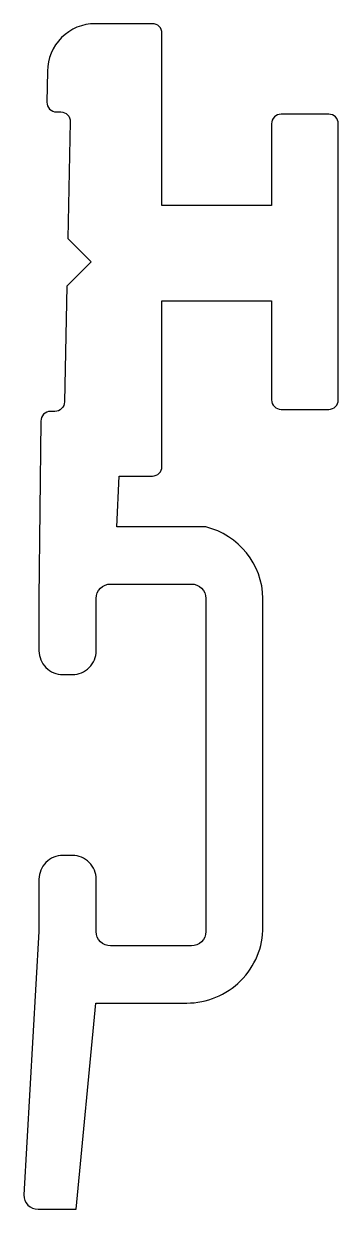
# Model space of a CAD drawing. Extents: x 190.2 to 196.8, y 215.6 to 240.5.
import ezdxf

# ---------------------------------------------------------------- set-up
doc = ezdxf.new("R2010")
doc.units = 0
doc.layers.get('0').update_dxf_attribs({"linetype": 'CONTINUOUS'})

msp = doc.modelspace()

# ---------------------------------------------------------------- linework, layer by layer
msp.add_lwpolyline([(190.486, 215.613), (191.286, 215.613), (191.7, 219.944), (193.606, 219.944, 0.414214), (195.206, 221.544), (195.206, 228.444, 0.339359), (194.006, 229.944), (192.139, 229.944), (192.186, 231.013), (192.886, 231.013, 0.414214), (193.086, 231.213), (193.086, 234.694), (195.386, 234.694), (195.386, 232.613, 0.414214), (195.586, 232.413), (196.586, 232.413, 0.414214), (196.786, 232.613), (196.786, 238.413, 0.414214), (196.586, 238.613), (195.586, 238.613, 0.414214), (195.386, 238.413), (195.386, 236.694), (193.086, 236.694), (193.086, 240.313, 0.414214), (192.886, 240.513), (191.686, 240.513, 0.414214), (190.686, 239.513), (190.672, 238.863, 0.420432), (190.872, 238.659), (190.963, 238.659, -0.420432), (191.163, 238.455), (191.111, 236.002), (191.601, 235.513), (191.09, 235.002), (191.039, 232.569, -0.414214), (190.839, 232.369), (190.747, 232.369, 0.420432), (190.547, 232.164), (190.506, 228.444), (190.506, 227.344, 0.414214), (191.006, 226.844), (191.206, 226.844, 0.414214), (191.706, 227.344), (191.706, 228.444, -0.414214), (192.006, 228.744), (193.706, 228.744, -0.414214), (194.006, 228.444), (194.006, 221.444, -0.414214), (193.706, 221.144), (192.006, 221.144, -0.414214), (191.706, 221.444), (191.706, 222.544, 0.414214), (191.206, 223.044), (191.006, 223.044, 0.414214), (190.506, 222.544), (190.506, 221.444), (190.186, 215.913, 0.414214)], format="xyb", close=True)

doc.saveas('drawing.dxf')
